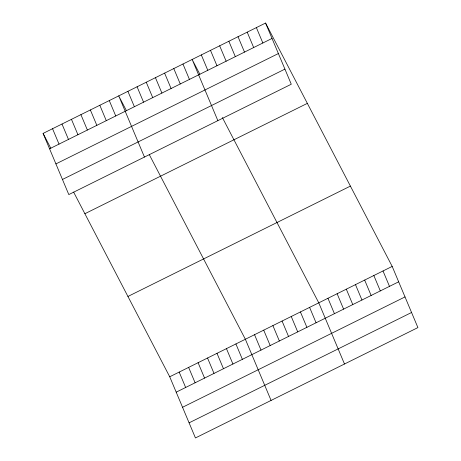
<?xml version="1.0" encoding="UTF-8"?>
<svg xmlns="http://www.w3.org/2000/svg" width="461" height="461" viewBox="0 0 461 461"><rect width="100%" height="100%" fill="white"/><g stroke="black" fill="none" stroke-linecap="round" stroke-linejoin="round"><path stroke-width="0.69" d="M265.559 23.05L291.277 84.225L68.81 194.582L43.092 133.408L265.559 23.05L392.19 266.418L417.908 327.592L195.441 437.95L169.723 376.775L73.627 192.093M49.563 148.799L272.03 38.442M55.914 163.909L278.381 53.551M62.454 179.473L284.921 69.121M84.882 213.72L307.349 103.362M127.933 296.463L350.406 186.106M169.723 376.775L392.19 266.418M176.194 392.167L398.661 281.815M182.55 407.276L405.017 296.919M189.091 422.841L411.558 312.489M199.861 74.296L192.145 59.469L217.863 120.644M222.363 117.538L318.776 302.837L344.494 364.011M126.447 110.709L118.731 95.882L144.449 157.063M149.266 154.573L245.361 339.25L271.08 400.43M43.092 133.408L50.808 148.235M383.016 270.97L389.487 286.362M373.836 275.522L380.308 290.914M364.663 280.075L371.134 295.466M256.379 27.602L262.851 42.994M355.483 284.627L361.954 300.019M247.205 32.155L253.677 47.546M346.309 289.18L352.78 304.571M238.026 36.707L244.497 52.099M337.129 293.732L343.601 309.124M228.852 41.26L235.323 56.651M327.955 298.284L334.427 313.676M219.672 45.812L226.144 61.204M210.498 50.364L216.97 65.756M309.602 307.389L316.073 322.781M201.319 54.917L207.79 70.308M300.422 311.941L306.893 327.333M291.248 316.494L297.72 331.885M182.965 64.021L189.436 79.413M282.069 321.046L288.54 336.438M173.791 68.574L180.263 83.965M272.895 325.599L279.366 340.99M164.612 73.126L171.083 88.518M263.715 330.151L270.186 345.543M155.438 77.679L161.909 93.07M254.541 334.703L261.012 350.095M146.258 82.231L152.729 97.623M137.084 86.783L143.555 102.175M235.911 343.941L242.382 359.338M127.904 91.33L134.376 106.727M226.455 348.631L232.926 364.029M216.998 353.322L223.47 368.719M109.274 100.573L115.746 115.97M207.542 358.013L214.013 373.41M99.818 105.264L106.289 120.661M198.092 362.703L204.563 378.095M90.368 109.954L96.839 125.352M188.635 367.394L195.107 382.786M80.911 114.645L87.383 130.042M179.179 372.085L185.65 387.476M71.455 119.336L77.926 134.727M61.999 124.026L68.47 139.418M52.548 128.717L59.02 144.109"/></g></svg>
